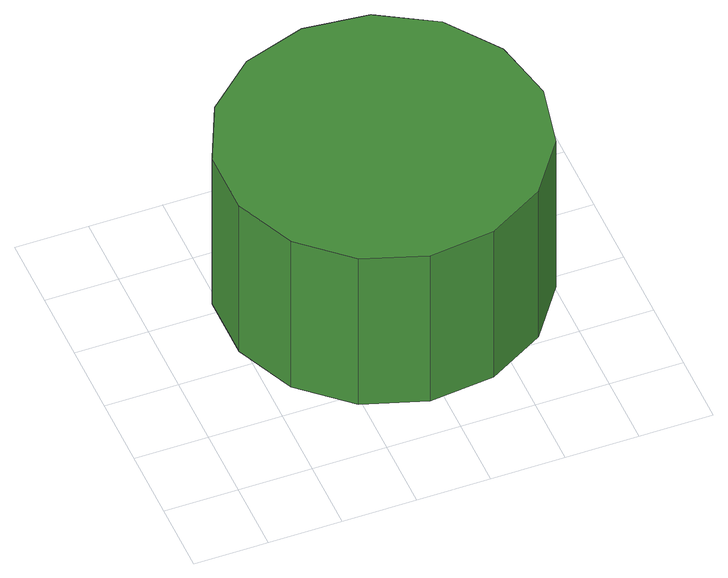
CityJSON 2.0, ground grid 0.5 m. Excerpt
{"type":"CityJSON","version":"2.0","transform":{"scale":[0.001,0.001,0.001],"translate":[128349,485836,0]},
"CityObjects":{
"tree1":{"type":"SolitaryVegetationObject","attributes":{"function":"something"},"geometry":[{"type":"MultiSurface","lod":"1","boundaries":[[[0,1,2,3,4,5,6,7,8,9,10,11,12,13,14]],[[15,16,17,18,19,20,21,22,23,24,25,26,27,28,29]],[[0,29,28,1]],[[1,28,27,2]],[[2,27,26,3]],[[3,26,25,4]],[[4,25,24,5]],[[5,24,23,6]],[[6,23,22,7]],[[7,22,21,8]],[[8,21,20,9]],[[9,20,19,10]],[[10,19,18,11]],[[11,18,17,12]],[[12,17,16,13]],[[13,16,15,14]],[[14,15,29,0]]]}]}
},
"vertices":[
[2602,1354,2116],[2508,1794,2116],[2243,2159,2116],[1853,2384,2116],[1405,2431,2116],[977,2292,2116],[642,1991,2116],[459,1579,2116],[459,1129,2116],[642,717,2116],[977,416,2116],[1405,276,2116],[1853,324,2116],[2243,549,2116],[2508,913,2116],[2508,913,826],[2243,549,826],[1853,324,826],[1405,276,826],[977,416,826],[642,717,826],[459,1129,826],[459,1579,826],[642,1991,826],[977,2292,826],[1405,2431,826],[1853,2384,826],[2243,2159,826],[2508,1794,826],[2602,1354,826]
]}
